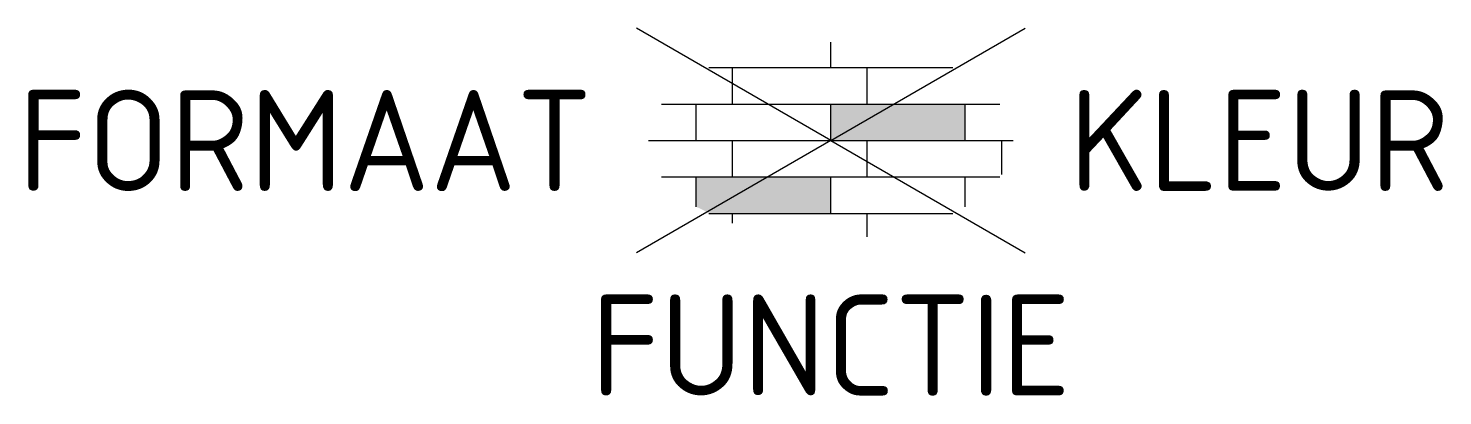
# Model space of a CAD drawing. Extents: x -14.3 to 10.9, y -4.5 to 2.
import ezdxf
from ezdxf.enums import TextEntityAlignment as Align

# ---------------------------------------------------------------- set-up
doc = ezdxf.new("R2010")
doc.units = 0
doc.styles.add('NLCS-ISO', font='NLCS-ISO.ttf')

msp = doc.modelspace()

# ---------------------------------------------------------------- hatches: boundary and pattern name
h = msp.add_hatch(color=254)
h.paths.add_polyline_path([(0, 0), (0, 0.65), (2.4, 0.65), (2.4, 0)])
h.paths.add_polyline_path([(-2.4, -1.18), (-2.155, -1.3), (0, -1.3), (0, -0.65), (-2.4, -0.65)])

# ---------------------------------------------------------------- linework, layer by layer
for p, q in [((0, 0), (-3.464, 2)), ((0, 0), (3.464, 2)), ((0, 1.3), (0, 1.75)), ((-2.176, 1.3), (2.176, 1.3)), ((-1.75, 0.65), (-1.75, 1.3)), ((0.65, 0.65), (0.65, 1.3)), ((-3.017, 0.65), (3.017, 0.65)), ((-2.4, 0), (-2.4, 0.65)), ((0, 0), (0, 0.65)), ((2.4, 0), (2.4, 0.65)), ((0, 0), (-3.464, -2)), ((-3.25, 0), (3.25, 0)), ((-1.75, -0.65), (-1.75, 0)), ((0, 0), (3.464, -2)), ((0.65, -0.65), (0.65, 0)), ((3.05, -0.604), (3.05, 0)), ((-3.017, -0.65), (3.017, -0.65)), ((-2.4, -1.18), (-2.4, -0.65)), ((0, -1.3), (0, -0.65)), ((2.4, -1.18), (2.4, -0.65)), ((-2.176, -1.3), (2.176, -1.3)), ((-1.75, -1.475), (-1.75, -1.3)), ((0.65, -1.715), (0.65, -1.3))]:
    msp.add_line(p, q)

# ---------------------------------------------------------------- texts
at = {"style": 'NLCS-ISO'}
msp.add_attdef('FORMAAT', text='LG', height=1.8, dxfattribs=at).set_placement((-4.25, 0), align=Align.MIDDLE_RIGHT)
msp.add_attdef('KLEUR', text='G', height=1.8, dxfattribs=at).set_placement((4.25, 0), align=Align.MIDDLE_LEFT)
at = {"style": 'NLCS-ISO', "flags": 1}
msp.add_attdef('FUNCTIE', text='', height=1.8, dxfattribs=at).set_placement((0, -2.75), align=Align.TOP_CENTER)

doc.saveas('drawing.dxf')
